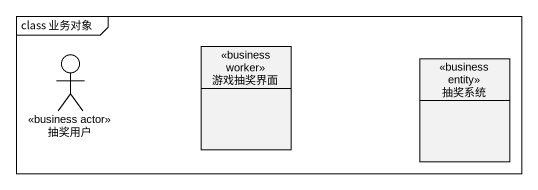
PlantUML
@startuml
mainframe class 业务对象
allowmixing
hide circle
hide empty members
actor 抽奖用户 <<business actor>>
class 游戏抽奖界面 <<business worker>>
class 抽奖系统 <<business entity>>
@enduml
